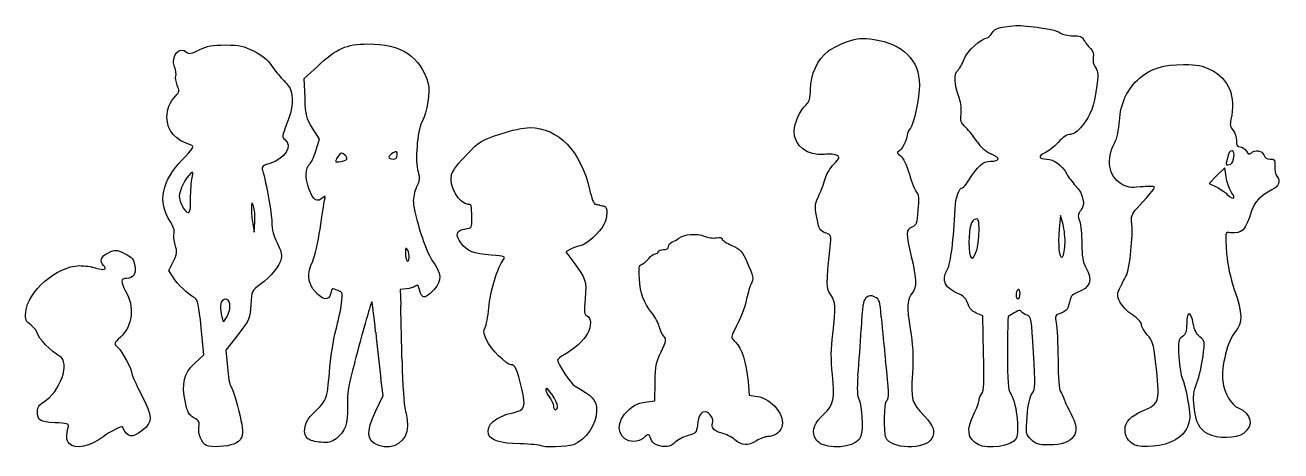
# Model space of a CAD drawing. Extents: x -200 to 431, y -1250 to 5.
# Drawn here: x -11.9 to 431, y -577.6 to -427.4 of the extents above; entities that cross this region are included whole.
import ezdxf

# ---------------------------------------------------------------- set-up
doc = ezdxf.new("R2010")
doc.units = 0
doc.layers.get('0').update_dxf_attribs({"linetype": 'CONTINUOUS'})

msp = doc.modelspace()

# ---------------------------------------------------------------- linework, layer by layer
at = {"color": 30}
for p, q in [((86.57, -446.24), (91.18, -441.95)), ((86.83, -453.08), (86.57, -446.24)), ((91.9, -467.68), (89.49, -463.8)), ((90.64, -471.71), (91.9, -467.68)), ((119.35, -473.18), (119.35, -473.18)), ((101.59, -474.65), (101.59, -474.65)), ((411.23, -477.69), (408.48, -480.47)), ((411.72, -480.93), (411.23, -477.69)), ((408.48, -480.47), (405.73, -483.26)), ((405.73, -483.26), (408.23, -484.45)), ((46.49, -488.61), (46.49, -488.61)), ((68.67, -491.3), (68.67, -491.3)), ((414.49, -488.04), (414.49, -488.04)), ((353.27, -494.59), (352.87, -499.25)), ((354.19, -497.7), (353.27, -494.59)), ((68.41, -497.5), (68.95, -500.4)), ((68.95, -500.4), (69.16, -496.74)), ((123.04, -506.76), (123.04, -506.76)), ((180.95, -506.22), (178.8, -507.33)), ((178.8, -507.33), (181.62, -511.11)), ((38.79, -513.89), (40.35, -510.83)), ((40.3, -516.34), (38.79, -513.89)), ((122.61, -520.46), (120.44, -520.7)), ((120.44, -520.7), (120.61, -526.14)), ((339.07, -522.11), (339.07, -522.11)), ((59.56, -529.69), (59.56, -529.69)), ((325.86, -529.96), (323.59, -528.96)), ((326.18, -543.1), (325.86, -529.96)), ((51.14, -543.71), (50.2, -534.06)), ((63.21, -536.54), (58.95, -542.1)), ((47.88, -546.71), (51.14, -543.71)), ((58.95, -542.1), (59.45, -548.04)), ((114.4, -558.01), (113.62, -552.05)), ((210.21, -559.86), (210.29, -553.33)), ((243.1, -553.06), (243.55, -557.89)), ((111.8, -563.49), (114.4, -558.01)), ((243.55, -557.89), (246.29, -558.33)), ((175.91, -561.84), (175.91, -561.84)), ((207.38, -560.26), (210.21, -559.86)), ((3.67, -574.97), (3.67, -574.97)), ((52.07, -575.69), (52.07, -575.69)), ((112.82, -575.66), (112.82, -575.66)), ((169.89, -575.71), (169.89, -575.71)), ((210.83, -575.4), (210.83, -575.4)), ((269.35, -575.36), (269.35, -575.36)), ((324.21, -575.34), (324.21, -575.34)), ((379.32, -575.39), (379.32, -575.39))]:
    msp.add_line(p, q, dxfattribs=at)
for centre, radius, start, end in [((374.89, -424.83), 15.44, 210.4384, 224.3148), ((99.18, -425.62), 29.02, 212.6799, 224.447), ((333.92, -462), 11.94, 213.0346, 244.5244), ((234.51, -471.8), 37.07, 334.2294, 344.1137), ((187.64, -505.51), 14.9, 77.8322, 83.961), ((194.77, -472.48), 18.89, 257.7869, 262.8101), ((101.51, -491.72), 33.6, 180.5686, 189.893), ((212.83, -494.92), 9.63, 291.3517, 307.503), ((431.94, -546.22), 63.34, 150.7356, 154.9756), ((-2671.17, -601.05), 2792.78, 1.12775, 1.53699), ((-2237.19, 98.83), 2428.83, 344.59315, 344.97798), ((698.55, -497.87), 409.75, 184.5534, 186.706), ((912.25, -452.81), 804.77, 185.90769, 187.08341), ((-323.56, -503.46), 607.31, 355.49578, 357.05443)]:
    msp.add_arc(centre, radius, start, end, dxfattribs=at)
for points in [[(329.17, -430.13), (330.01, -428.84), (331.2, -428.28), (333.78, -427.96)], [(333.78, -427.96), (338.21, -427.4), (338.76, -427.4), (342.7, -427.87)], [(342.7, -427.87), (349.43, -428.67), (351.8, -429.18), (353.19, -430.15)], [(91.18, -441.95), (97.9, -435.68), (101.57, -434.04), (108.87, -434.04)], [(108.87, -434.04), (120.9, -434.04), (127.52, -438.38), (130.31, -448.1)], [(271.33, -436.58), (272.72, -435.52), (275.78, -434.01), (278.12, -433.22)], [(278.12, -433.22), (281.81, -431.97), (283.09, -431.87), (287.55, -432.49)], [(287.55, -432.49), (297.65, -433.89), (303.57, -439.81), (303.53, -448.47)], [(319.45, -439.12), (320.23, -436.81), (325.65, -431.87), (327.4, -431.87)], [(327.4, -431.87), (327.75, -431.87), (328.54, -431.09), (329.17, -430.13)], [(353.19, -430.15), (353.98, -430.7), (356.01, -431.14), (357.7, -431.14)], [(357.7, -431.14), (360.07, -431.14), (360.96, -431.49), (361.58, -432.65)], [(40.85, -442.12), (39.36, -438.19), (42.57, -434.42), (45.18, -437.04)], [(45.18, -437.04), (45.79, -437.64), (46.91, -437.4), (49.5, -436.13)], [(49.5, -436.13), (52.3, -434.75), (54.16, -434.41), (58.8, -434.41)], [(58.8, -434.41), (63.86, -434.41), (65.16, -434.69), (68.95, -436.64)], [(68.95, -436.64), (71.72, -438.07), (73.83, -439.76), (74.75, -441.29)], [(265.11, -450.03), (265.11, -444.95), (267.7, -439.36), (271.33, -436.58)], [(363.85, -435.61), (364.86, -436.62), (365.17, -437.61), (364.87, -438.82)], [(41.27, -445.35), (41.49, -444.77), (41.3, -443.32), (40.85, -442.12)], [(317.16, -443.23), (317.95, -442.37), (318.98, -440.52), (319.45, -439.12)], [(364.87, -438.82), (364.6, -439.89), (364.89, -441.28), (365.61, -442.39)], [(365.61, -442.39), (366.63, -443.93), (366.69, -444.97), (366.06, -449.46)], [(381.19, -446.13), (385.26, -442.64), (389.59, -441.3), (396.71, -441.3)], [(396.71, -441.3), (401.6, -441.3), (403.25, -441.62), (406.38, -443.18)], [(41.77, -448.59), (41.27, -447.38), (41.05, -445.93), (41.27, -445.35)], [(78.46, -445.95), (79.7, -447.18), (81.09, -448.9), (81.54, -449.77)], [(317.64, -453.26), (315.73, -447.71), (315.6, -444.94), (317.16, -443.23)], [(374.09, -461.24), (374.46, -454.98), (376.9, -449.8), (381.19, -446.13)], [(406.38, -443.18), (412.76, -446.36), (415.24, -452.55), (413.4, -460.72)], [(41.22, -452.38), (42.51, -450.97), (42.57, -450.52), (41.77, -448.59)], [(81.54, -449.77), (82.9, -452.37), (82.48, -457.07), (80.46, -462.14)], [(130.31, -448.1), (131.1, -450.88), (129.92, -457.94), (128.04, -461.63)], [(263.55, -455.5), (264.79, -454.4), (265.11, -453.3), (265.11, -450.03)], [(303.53, -448.47), (303.5, -453.04), (301.56, -462.36), (300.35, -463.69)], [(366.06, -449.46), (365.14, -456.05), (364, -459.04), (360.95, -462.9)], [(38.13, -459.92), (38.13, -456.9), (38.97, -454.86), (41.22, -452.38)], [(89.49, -463.8), (87.28, -460.24), (87.06, -459.35), (86.83, -453.08)], [(259.32, -464.72), (259.34, -462.11), (261.56, -457.28), (263.55, -455.5)], [(318.23, -458.77), (318.43, -457.28), (318.17, -454.8), (317.64, -453.26)], [(46.92, -469.83), (41.07, -468.05), (38.14, -464.74), (38.13, -459.92)], [(319.95, -463.54), (318.19, -461.81), (317.92, -461.07), (318.23, -458.77)], [(80.46, -462.14), (78.71, -466.5), (78.65, -466.99), (79.73, -467.78)], [(128.04, -461.63), (126.38, -464.87), (125.59, -475.32), (126.71, -479.08)], [(155.51, -465.87), (159.79, -464.43), (163.91, -463.54), (166.15, -463.55)], [(166.15, -463.55), (176.18, -463.61), (184.18, -471.9), (187.18, -485.35)], [(270.05, -473), (264.08, -473.67), (259.28, -469.97), (259.32, -464.72)], [(300.35, -463.69), (299.71, -464.4), (299.19, -465.54), (299.19, -466.23)], [(323.91, -468.51), (322.88, -466.9), (321.1, -464.67), (319.95, -463.54)], [(360.95, -462.9), (359.3, -464.98), (357.97, -465.95), (356.78, -465.95)], [(372.44, -468.85), (373.24, -467.35), (373.91, -464.24), (374.09, -461.24)], [(413.4, -460.72), (413, -462.53), (413.18, -463.45), (414.15, -464.53)], [(414.15, -464.53), (414.86, -465.31), (415.41, -466.93), (415.37, -468.12)], [(79.73, -467.78), (82.71, -469.96), (79.79, -474.57), (74.43, -476.18)], [(143.76, -473.13), (148.22, -468.51), (148.94, -468.06), (155.51, -465.87)], [(299.19, -466.23), (299.19, -467.92), (297.26, -471.54), (296.12, -471.97)], [(352.48, -468.77), (351.08, -470.32), (348.96, -471.98), (347.78, -472.48)], [(356.78, -465.95), (355.66, -465.95), (354.1, -466.97), (352.48, -468.77)], [(374.74, -483.38), (370.18, -480.51), (369.28, -474.84), (372.44, -468.85)], [(415.37, -468.12), (415.33, -469.8), (415.63, -470.3), (416.69, -470.3)], [(43.58, -474.81), (47.03, -471.28), (47.82, -470.1), (46.92, -469.83)], [(88.49, -476.47), (88.98, -476.07), (89.95, -473.93), (90.64, -471.71)], [(98.6, -473.55), (98.05, -474.31), (97.59, -475.15), (97.59, -475.42)], [(100.77, -473.13), (99.79, -472.32), (99.46, -472.38), (98.6, -473.55)], [(101.59, -474.65), (101.77, -474.34), (101.41, -473.66), (100.77, -473.13)], [(117.9, -472.48), (117.1, -472.9), (116.45, -473.57), (116.45, -473.95)], [(119.35, -473.18), (119.35, -471.93), (119.13, -471.82), (117.9, -472.48)], [(117.9, -474.65), (118.87, -474.65), (119.35, -474.17), (119.35, -473.18)], [(138.51, -480.04), (138.79, -478.95), (141.15, -475.84), (143.76, -473.13)], [(274.51, -473.36), (273.87, -472.95), (271.86, -472.79), (270.05, -473)], [(273.36, -476.41), (275.38, -474.38), (275.53, -473.99), (274.51, -473.36)], [(296.12, -471.97), (295.49, -472.22), (295.71, -472.7), (296.82, -473.52)], [(296.82, -473.52), (297.84, -474.28), (299.02, -476.65), (300, -479.94)], [(328.65, -475.38), (332.13, -475.38), (332.19, -474.31), (328.78, -472.78)], [(347.78, -472.48), (345.23, -473.53), (345.57, -474.65), (348.45, -474.65)], [(413.81, -471.75), (412.96, -471.75), (412.64, -472.3), (412.04, -474.83)], [(413.34, -476.39), (414.57, -475.92), (414.99, -471.75), (413.81, -471.75)], [(416.69, -470.3), (417.45, -470.3), (418.43, -470.99), (418.88, -471.83)], [(418.88, -471.83), (419.48, -472.95), (419.92, -473.14), (420.5, -472.56)], [(420.5, -472.56), (421.83, -471.23), (424.5, -471.61), (425.01, -473.2)], [(425.01, -473.2), (425.3, -474.15), (426.1, -474.65), (427.29, -474.65)], [(39.17, -496.46), (34.8, -489.86), (36.36, -482.22), (43.58, -474.81)], [(74.43, -476.18), (71.85, -476.95), (71.46, -477.32), (71.84, -478.59)], [(88.29, -485.33), (86.81, -481.38), (86.89, -477.78), (88.49, -476.47)], [(97.59, -475.42), (97.59, -476.05), (101.14, -475.37), (101.59, -474.65)], [(116.45, -473.95), (116.45, -474.34), (117.1, -474.65), (117.9, -474.65)], [(270.17, -481.94), (270.66, -480.14), (272.06, -477.71), (273.36, -476.41)], [(321, -482.09), (323.84, -477.33), (326.07, -475.38), (328.65, -475.38)], [(348.45, -474.65), (350.88, -474.65), (353.92, -476.89), (355.42, -479.78)], [(412.04, -474.83), (411.53, -476.98), (411.6, -477.06), (413.34, -476.39)], [(427.29, -474.65), (428.91, -474.65), (429.08, -474.91), (428.89, -477.11)], [(428.89, -477.11), (428.78, -478.46), (429.11, -480.08), (429.62, -480.7)], [(46.42, -479.77), (44.86, -481.07), (42.48, -485.86), (42.48, -487.71)], [(47.01, -481.27), (47.5, -479.1), (47.43, -478.93), (46.42, -479.77)], [(46.49, -488.61), (46.48, -485.92), (46.71, -482.62), (47.01, -481.27)], [(71.84, -478.59), (73.24, -483.28), (75.1, -493.67), (75.1, -496.91)], [(126.71, -479.08), (127.36, -481.23), (127.26, -482.19), (126.17, -484.48)], [(144.47, -490.61), (141.14, -490.61), (137.49, -484.13), (138.51, -480.04)], [(300, -479.94), (300.86, -482.82), (301.99, -485.67), (302.52, -486.28)], [(318.74, -484.8), (319.09, -484.8), (320.11, -483.58), (321, -482.09)], [(355.42, -479.78), (356.01, -480.93), (357.46, -482.86), (358.63, -484.06)], [(413.35, -485.91), (412.72, -484.95), (411.99, -482.71), (411.72, -480.93)], [(429.62, -480.7), (431.04, -482.4), (430.34, -484.31), (427.86, -485.55)], [(93.19, -488.25), (91.2, -490.12), (89.76, -489.26), (88.29, -485.33)], [(126.17, -484.48), (125.44, -486.01), (124.94, -488.43), (125.04, -489.84)], [(187.18, -485.35), (187.83, -488.24), (188.74, -490.64), (189.2, -490.69)], [(302.52, -486.28), (303.23, -487.1), (303.36, -488.8), (303.04, -492.69)], [(316.13, -492.06), (316.31, -488.11), (317.5, -484.8), (318.74, -484.8)], [(358.63, -484.06), (361.37, -486.85), (362.21, -490.86), (360.47, -492.78)], [(381.55, -484.48), (377.88, -484.82), (376.75, -484.64), (374.74, -483.38)], [(380.31, -491.98), (386.04, -485.7), (386.73, -484.84), (386.36, -484.47)], [(386.36, -484.47), (386.13, -484.25), (383.97, -484.25), (381.55, -484.48)], [(408.23, -484.45), (409.61, -485.1), (411.3, -486.26), (412, -487.03)], [(412, -487.03), (413.2, -488.36), (414.49, -488.88), (414.49, -488.04)], [(414.49, -488.04), (414.49, -487.83), (413.98, -486.87), (413.35, -485.91)], [(427.86, -485.55), (423.76, -487.6), (421.63, -489.8), (420.67, -492.94)], [(42.48, -487.71), (42.48, -489.78), (44.49, -493.51), (45.61, -493.51)], [(45.61, -493.51), (46.25, -493.51), (46.51, -492.07), (46.49, -488.61)], [(68.67, -491.3), (67.99, -489.62), (67.95, -489.66), (67.92, -492.06)], [(69.16, -496.74), (69.28, -494.73), (69.06, -492.28), (68.67, -491.3)], [(92.14, -499.31), (92.79, -494.72), (93.51, -490.15), (93.74, -489.16)], [(93.74, -489.16), (94.08, -487.67), (93.98, -487.51), (93.19, -488.25)], [(125.04, -489.84), (125.42, -494.81), (129.35, -507.03), (131.61, -510.26)], [(145.69, -495.5), (145.58, -490.65), (145.57, -490.61), (144.47, -490.61)], [(192.41, -491.22), (193.64, -491.37), (193.56, -495.29), (192.28, -497.77)], [(267.23, -494.67), (266.6, -491.21), (266.69, -490.3), (267.9, -487.91)], [(143.26, -499.31), (145.73, -498.95), (145.77, -498.9), (145.69, -495.5)], [(270.7, -500.82), (268.37, -499.93), (268.13, -499.5), (267.23, -494.67)], [(303.04, -492.69), (302.65, -497.37), (302.4, -498.05), (300.89, -498.63)], [(313.47, -513.45), (314.6, -511.43), (315.64, -503.08), (316.13, -492.06)], [(323.33, -495.81), (321.77, -496.12), (321.11, -498.48), (321.02, -504.08)], [(324.57, -500.11), (324.57, -496.23), (324.39, -495.61), (323.33, -495.81)], [(360.47, -492.78), (359.42, -493.94), (359.35, -494.55), (360.02, -496.48)], [(378.48, -497.42), (378.12, -494.8), (378.35, -494.13), (380.31, -491.98)], [(420.67, -492.94), (418.58, -499.8), (417.29, -501.14), (413.27, -500.61)], [(40.67, -500.77), (40.94, -499.91), (40.37, -498.28), (39.17, -496.46)], [(75.1, -496.91), (75.11, -499.56), (75.67, -501.72), (76.97, -504.16)], [(89.56, -510.6), (90.33, -508.97), (91.49, -503.89), (92.14, -499.31)], [(141.86, -504.27), (139.71, -501.37), (140.17, -499.76), (143.26, -499.31)], [(192.28, -497.77), (190.96, -500.32), (185.69, -505.11), (184.21, -505.11)], [(300.89, -498.63), (298.77, -499.43), (298.73, -500.9), (300.66, -509.02)], [(323.7, -507.05), (324.18, -505.73), (324.57, -502.6), (324.57, -500.11)], [(352.87, -499.25), (352.36, -505.29), (352.77, -509.61), (353.84, -509.26)], [(354.88, -504.9), (355, -502.65), (354.69, -499.41), (354.19, -497.7)], [(360.02, -496.48), (360.47, -497.76), (360.83, -501.36), (360.83, -504.5)], [(376.69, -515.26), (377.68, -513.67), (378.96, -500.89), (378.48, -497.42)], [(413.27, -500.61), (411.32, -500.35), (411.31, -500.41), (411.91, -508.01)], [(41.07, -504.95), (40.61, -503.41), (40.43, -501.52), (40.67, -500.77)], [(76.97, -504.16), (78.23, -506.52), (78.71, -508.3), (78.44, -509.66)], [(152.54, -508.55), (146.31, -508.07), (143.98, -507.14), (141.86, -504.27)], [(215.07, -505.45), (215.07, -504.84), (215.64, -504.14), (216.34, -503.89)], [(218.7, -502.56), (220.46, -501.13), (225.03, -500.75), (227.59, -501.82)], [(227.59, -501.82), (228.88, -502.36), (230.83, -502.63), (231.93, -502.42)], [(231.93, -502.42), (233.12, -502.19), (233.93, -502.36), (233.93, -502.83)], [(233.93, -502.83), (233.93, -503.26), (235.48, -504.3), (237.37, -505.12)], [(272.08, -505.67), (272.51, -501.71), (272.45, -501.48), (270.7, -500.82)], [(321.02, -504.08), (320.92, -510.02), (322.14, -511.37), (323.7, -507.05)], [(353.84, -509.26), (354.29, -509.11), (354.76, -507.15), (354.88, -504.9)], [(360.83, -504.5), (360.83, -508.81), (361.18, -510.85), (362.28, -512.9)], [(15.78, -512.2), (14.22, -510.64), (14.87, -508.92), (17.5, -507.68)], [(17.5, -507.68), (19.96, -506.51), (20.2, -506.53), (23.21, -507.98)], [(23.21, -507.98), (25.86, -509.27), (26.41, -509.91), (26.78, -512.15)], [(40.35, -510.83), (41.72, -508.14), (41.81, -507.41), (41.07, -504.95)], [(122.27, -507.71), (122.26, -508.94), (122.49, -510.19), (122.79, -510.5)], [(123.04, -506.76), (122.41, -505.67), (122.29, -505.82), (122.27, -507.71)], [(122.79, -510.5), (123.66, -511.38), (123.87, -508.19), (123.04, -506.76)], [(156.85, -510.11), (157.72, -509.07), (157.28, -508.91), (152.54, -508.55)], [(184.21, -505.11), (183.6, -505.11), (182.13, -505.61), (180.95, -506.22)], [(208.05, -509.68), (208.78, -508.76), (209.84, -508.01), (210.41, -508.01)], [(210.41, -508.01), (210.98, -508.01), (211.44, -507.68), (211.44, -507.29)], [(211.44, -507.29), (211.44, -506.89), (212.26, -506.56), (213.26, -506.56)], [(213.26, -506.56), (214.4, -506.56), (215.07, -506.15), (215.07, -505.45)], [(237.37, -505.12), (240.44, -506.46), (241.03, -507.12), (242.82, -511.12)], [(272.26, -522.54), (270.63, -520.34), (270.62, -518.9), (272.08, -505.67)], [(300.66, -509.02), (302.53, -516.89), (302.65, -519.97), (301.13, -521.65)], [(411.91, -508.01), (412.21, -511.84), (413.23, -516.6), (414.59, -520.59)], [(-11.66, -528.64), (-11.04, -521.33), (-0.74, -512.4), (7.24, -512.24)], [(7.24, -512.24), (8.96, -512.21), (11.58, -512.58), (13.06, -513.07)], [(13.06, -513.07), (15.93, -514.02), (17.19, -513.61), (15.78, -512.2)], [(26.78, -512.15), (27.28, -515.24), (26.35, -516.71), (23.9, -516.71)], [(78.44, -509.66), (77.92, -512.28), (74.8, -516.17), (71.03, -518.88)], [(90.42, -521.4), (87.73, -518.34), (87.47, -515.03), (89.56, -510.6)], [(131.61, -510.26), (135.02, -515.14), (135.2, -517.41), (132.4, -520.6)], [(151.63, -527.11), (152.06, -521.53), (154.82, -512.55), (156.85, -510.11)], [(181.62, -511.11), (185.98, -516.98), (186.15, -517.52), (185.63, -523.84)], [(204.77, -516.82), (204.51, -513.1), (204.67, -512.13), (205.59, -511.78)], [(205.59, -511.78), (206.22, -511.55), (207.33, -510.6), (208.05, -509.68)], [(242.82, -511.12), (244.99, -516.01), (245.13, -516.81), (244.15, -518.72)], [(317.87, -522.44), (312.44, -520.19), (311.16, -517.58), (313.47, -513.45)], [(362.28, -512.9), (364.75, -517.5), (363.89, -519.93), (359.18, -521.73)], [(23.9, -516.71), (21.79, -516.71), (21.7, -517.99), (23.57, -521.2)], [(47.93, -523.64), (45.33, -522.13), (41.79, -518.74), (40.3, -516.34)], [(209.14, -528.85), (206.19, -525.07), (205.14, -522.18), (204.77, -516.82)], [(23.57, -521.2), (26.77, -526.7), (26.03, -533.45), (21.78, -537.46)], [(71.03, -518.88), (68.08, -521), (68.02, -521.13), (67.75, -526.01)], [(95.85, -522.15), (95.2, -524.73), (93.09, -524.44), (90.42, -521.4)], [(98.5, -520.99), (96.23, -520.13), (96.37, -520.07), (95.85, -522.15)], [(99.73, -525.53), (100.19, -521.9), (100.11, -521.61), (98.5, -520.99)], [(125.69, -519.47), (125.19, -519.88), (123.81, -520.32), (122.61, -520.46)], [(126.89, -519.71), (126.67, -519.02), (126.32, -518.94), (125.69, -519.47)], [(129.04, -523.24), (128.1, -523.24), (127.83, -522.79), (126.89, -519.71)], [(132.4, -520.6), (131.12, -522.05), (129.61, -523.24), (129.04, -523.24)], [(244.15, -518.72), (243.8, -519.41), (243.1, -521.77), (242.59, -523.96)], [(272.96, -536.37), (274.14, -526.81), (274.05, -524.96), (272.26, -522.54)], [(287.8, -523.3), (286.3, -522.62), (285.71, -522.67), (284.7, -523.59)], [(301.13, -521.65), (299.18, -523.8), (298.98, -526.96), (300.29, -534.56)], [(320.62, -525.62), (320.17, -524.1), (319.22, -523), (317.87, -522.44)], [(338.35, -520.7), (337.95, -520.95), (337.62, -521.78), (337.62, -522.56)], [(337.62, -522.56), (337.62, -523.33), (337.95, -523.96), (338.35, -523.96)], [(339.07, -522.11), (339.07, -521.06), (338.76, -520.45), (338.35, -520.7)], [(338.35, -523.96), (338.75, -523.96), (339.07, -523.13), (339.07, -522.11)], [(359.18, -521.73), (357.14, -522.5), (356.93, -522.82), (356.18, -526.25)], [(374.29, -525.05), (373.15, -522.64), (373.16, -522.36), (374.55, -519.43)], [(414.59, -520.59), (417.54, -529.24), (417.64, -532.66), (415.01, -535.41)], [(50.2, -534.06), (49.42, -526.11), (49.02, -524.28), (47.93, -523.64)], [(57.11, -525.68), (56.83, -527.12), (57.58, -531.94), (58.09, -531.94)], [(58.6, -524.11), (57.92, -524.24), (57.25, -524.94), (57.11, -525.68)], [(59.56, -529.69), (60.98, -526.95), (60.42, -523.75), (58.6, -524.11)], [(67.75, -526.01), (67.48, -530.8), (67.3, -531.2), (63.21, -536.54)], [(97.7, -535.08), (98.54, -531.96), (99.45, -527.66), (99.73, -525.53)], [(110.45, -524.97), (110.33, -524.85), (109.51, -527.43), (108.64, -530.7)], [(111.75, -535.64), (111.16, -529.89), (110.57, -525.09), (110.45, -524.97)], [(185.63, -523.84), (185.22, -528.72), (185.32, -529.6), (186.33, -529.99)], [(242.59, -523.96), (241.76, -527.59), (240.78, -530.08), (237.94, -535.69)], [(284.7, -523.59), (283.7, -524.5), (283.36, -526.62), (282.95, -534.67)], [(290.09, -530.4), (289.68, -524.59), (289.51, -524.08), (287.8, -523.3)], [(323.59, -528.96), (322.05, -528.28), (321.08, -527.19), (320.62, -525.62)], [(356.18, -526.25), (355.89, -527.56), (355.05, -528.42), (353.5, -528.96)], [(378.65, -529.58), (376.87, -528.45), (374.97, -526.48), (374.29, -525.05)], [(-9.74, -533.27), (-11.66, -531.85), (-11.89, -531.3), (-11.66, -528.64)], [(58.09, -531.94), (58.26, -531.94), (58.92, -530.93), (59.56, -529.69)], [(150.36, -534.12), (150.81, -533.4), (151.38, -530.24), (151.63, -527.11)], [(186.33, -529.99), (187.8, -530.56), (187.87, -533.51), (186.46, -536.22)], [(211.78, -533.75), (211.5, -532.56), (210.32, -530.35), (209.14, -528.85)], [(334.85, -530.2), (334.73, -530.28), (334.62, -536.11), (334.61, -543.15)], [(339.47, -528.37), (339.05, -527.69), (338.27, -528), (334.85, -530.2)], [(341.5, -529.71), (340.65, -529.4), (339.73, -528.8), (339.47, -528.37)], [(343.81, -542.9), (343.1, -531), (342.97, -530.26), (341.5, -529.71)], [(353.5, -528.96), (351.34, -529.71), (351.26, -529.88), (351.8, -532.48)], [(381.83, -532.99), (381.82, -532.13), (380.58, -530.8), (378.65, -529.58)], [(400.14, -532.72), (399.36, -528.08), (397.81, -527.97), (397.81, -532.56)], [(-7.54, -536.13), (-7.55, -535.45), (-8.54, -534.16), (-9.74, -533.27)], [(95.44, -549.85), (95.84, -544.85), (96.86, -538.2), (97.7, -535.08)], [(150.87, -538.42), (149.82, -536.09), (149.71, -535.16), (150.36, -534.12)], [(213.39, -537.16), (212.78, -536.48), (212.06, -534.95), (211.78, -533.75)], [(237.94, -535.69), (237.05, -537.45), (237.12, -537.76), (238.72, -539.27)], [(300.29, -534.56), (301.23, -540.01), (301.42, -543.77), (301.06, -550.26)], [(351.8, -532.48), (352.11, -533.98), (352.4, -539.8), (352.43, -545.43)], [(383.93, -536.62), (382.79, -535.4), (381.85, -533.77), (381.83, -532.99)], [(397.81, -532.56), (397.81, -535.47), (397.5, -536.43), (396.26, -537.3)], [(402.47, -537.38), (401.3, -536.43), (400.49, -534.81), (400.14, -532.72)], [(415.01, -535.41), (412.38, -538.14), (409.83, -548.16), (410.52, -552.97)], [(0.24, -544.17), (-2.43, -542.75), (-7.53, -537.48), (-7.54, -536.13)], [(21.78, -537.46), (19.36, -539.74), (19.36, -539.76), (20.79, -541.07)], [(159.6, -547.17), (157.82, -547.17), (152.34, -541.68), (150.87, -538.42)], [(186.46, -536.22), (185.27, -538.52), (181.58, -541.86), (178.19, -543.69)], [(212.43, -542.59), (214.29, -538.79), (214.39, -538.26), (213.39, -537.16)], [(238.72, -539.27), (240.83, -541.25), (242.48, -546.47), (243.1, -553.06)], [(272.9, -550.73), (272.3, -545.18), (272.31, -541.6), (272.96, -536.37)], [(386.84, -546.08), (386.1, -539.7), (385.75, -538.56), (383.93, -536.62)], [(396.26, -537.3), (394.82, -538.31), (394.73, -538.85), (395.08, -544.46)], [(403.57, -544.22), (404.24, -538.98), (404.2, -538.79), (402.47, -537.38)], [(-5.41, -560.35), (0.54, -556.73), (4.19, -546.28), (0.24, -544.17)], [(20.79, -541.07), (22.38, -542.5), (25.8, -548.89), (25.8, -550.41)], [(178.19, -543.69), (176.94, -544.37), (175.91, -545.2), (175.91, -545.54)], [(210.29, -553.33), (210.36, -547.73), (210.67, -546.2), (212.43, -542.59)], [(325.53, -557.38), (326.28, -556.49), (326.42, -553.31), (326.18, -543.1)], [(334.61, -543.15), (334.61, -552.74), (334.85, -556.24), (335.57, -557.11)], [(343.28, -557.32), (344.46, -555.65), (344.5, -554.51), (343.81, -542.9)], [(395.08, -544.46), (395.29, -547.8), (395.8, -551.16), (396.22, -551.93)], [(401.42, -553.56), (402.23, -551.38), (403.2, -547.18), (403.57, -544.22)], [(44.64, -560.52), (43.23, -553.71), (44.04, -550.25), (47.88, -546.71)], [(59.45, -548.04), (59.72, -551.31), (60.27, -554.37), (60.66, -554.84)], [(104.36, -546.44), (102.18, -554.37), (101.69, -557.31), (101.8, -561.89)], [(121.07, -546.08), (121.23, -554.06), (121.73, -561.72), (122.17, -563.12)], [(163.32, -555.73), (161.6, -548.7), (160.93, -547.17), (159.6, -547.17)], [(175.91, -545.54), (175.91, -546.87), (180.71, -554.07), (182.08, -554.77)], [(291.94, -559.86), (292.92, -559.25), (292.85, -556.37), (291.6, -545.72)], [(352.43, -545.43), (352.47, -551.84), (352.79, -556.03), (353.31, -556.67)], [(382.58, -563.33), (388.36, -560.82), (388.48, -560.31), (386.84, -546.08)], [(25.8, -550.41), (25.8, -550.93), (27.27, -554.19), (29.07, -557.64)], [(88.7, -565.45), (94.72, -559.48), (94.64, -559.66), (95.44, -549.85)], [(269.82, -564.57), (273.29, -561.34), (273.8, -559.02), (272.9, -550.73)], [(281.87, -551.16), (281.46, -555.99), (281.55, -558.18), (282.25, -559.59)], [(301.06, -550.26), (300.54, -559.88), (300.65, -560.26), (305.45, -565.45)], [(396.22, -551.93), (397.43, -554.17), (399.3, -564.76), (398.84, -566.75)], [(400.42, -561.95), (400.03, -558.41), (400.24, -556.71), (401.42, -553.56)], [(410.52, -552.97), (411.15, -557.31), (413.52, -561.39), (416, -562.42)], [(29.07, -557.64), (33.19, -565.6), (33.24, -567.35), (29.44, -570.37)], [(60.66, -554.84), (61.05, -555.32), (61.85, -557.45), (62.44, -559.59)], [(160.25, -564.09), (164.41, -563.2), (164.85, -562), (163.32, -555.73)], [(171.74, -555.71), (171.58, -556.19), (172.12, -557.45), (172.95, -558.5)], [(175.91, -561.84), (175.91, -560.16), (172.11, -554.58), (171.74, -555.71)], [(182.08, -554.77), (188.13, -557.92), (189.69, -559.66), (189.69, -563.29)], [(324.57, -559.76), (324.57, -559.08), (325, -558.01), (325.53, -557.38)], [(335.57, -557.11), (337.62, -559.58), (339.04, -570.63), (337.64, -573.25)], [(341.52, -565.41), (341.84, -561.19), (342.42, -558.54), (343.28, -557.32)], [(353.31, -556.67), (353.76, -557.23), (354.36, -558.5), (354.65, -559.5)], [(-7.54, -563.66), (-7.55, -562.21), (-6.96, -561.29), (-5.41, -560.35)], [(47.66, -565.91), (45.9, -564.93), (45.36, -563.97), (44.64, -560.52)], [(62.44, -559.59), (65.69, -571.5), (65.59, -573.51), (61.7, -575.14)], [(101.8, -561.89), (101.96, -568.18), (101.08, -570.69), (97.79, -573.28)], [(172.95, -558.5), (173.78, -559.55), (174.46, -561.03), (174.46, -561.77)], [(174.46, -561.77), (174.46, -562.51), (174.79, -563.12), (175.19, -563.12)], [(175.19, -563.12), (175.59, -563.12), (175.91, -562.55), (175.91, -561.84)], [(199.56, -564.61), (201.92, -561.81), (203.78, -560.78), (207.38, -560.26)], [(246.29, -558.33), (251.59, -559.18), (256.47, -565.29), (254.98, -569.21)], [(282.25, -559.59), (283.29, -561.71), (283.72, -569.88), (282.92, -572.39)], [(291.66, -572.88), (290.93, -570.96), (291.15, -560.35), (291.94, -559.86)], [(322.76, -564.57), (323.75, -562.61), (324.57, -560.44), (324.57, -559.76)], [(354.65, -559.5), (354.94, -560.49), (355.96, -562.67), (356.92, -564.34)], [(405.26, -571.59), (402.28, -570.01), (401.03, -567.52), (400.42, -561.95)], [(416, -562.42), (420.72, -564.38), (421.62, -568.61), (417.9, -571.38)], [(-1.37, -567.62), (-6.76, -567.39), (-7.53, -566.89), (-7.54, -563.66)], [(49.42, -569.16), (49.75, -567.45), (49.46, -566.92), (47.66, -565.91)], [(87.83, -573.29), (85.99, -571.77), (86.44, -567.68), (88.7, -565.45)], [(112.82, -575.66), (108.5, -574.07), (108.24, -570.99), (111.8, -563.49)], [(122.17, -563.12), (122.61, -564.51), (122.97, -567.07), (122.97, -568.79)], [(151.56, -571.63), (150.55, -568.45), (154.04, -565.43), (160.25, -564.09)], [(189.69, -563.29), (189.69, -568.19), (185.95, -573.71), (181.48, -575.4)], [(202.74, -574.24), (197.79, -574.24), (196, -568.84), (199.56, -564.61)], [(227.99, -563.85), (226.4, -563.85), (225.73, -564.99), (225.25, -568.53)], [(230.57, -567.82), (231.14, -566.32), (229.54, -563.85), (227.99, -563.85)], [(266.57, -572.59), (265.57, -570.16), (266.63, -567.55), (269.82, -564.57)], [(305.45, -565.45), (308.63, -568.87), (309.23, -570.78), (307.91, -573.25)], [(324.21, -575.34), (320.44, -573.28), (320, -570.01), (322.76, -564.57)], [(342.93, -573.57), (341.1, -571.74), (341.06, -571.49), (341.52, -565.41)], [(356.92, -564.34), (360.93, -571.35), (358.1, -575.45), (349.23, -575.45)], [(376.06, -570), (376.06, -567.29), (377.97, -565.34), (382.58, -563.33)], [(398.84, -566.75), (398.02, -570.24), (396.75, -571.96), (393.61, -573.8)], [(3.4, -568.92), (3.63, -568.05), (2.7, -567.79), (-1.37, -567.62)], [(3.67, -574.97), (2.56, -573.86), (2.49, -572.32), (3.4, -568.92)], [(22.45, -569.08), (22.26, -568.62), (18.03, -570.82), (15.65, -572.62)], [(29.44, -570.37), (25.77, -573.27), (24.08, -572.96), (22.45, -569.08)], [(52.07, -575.69), (50.52, -575.06), (49, -571.33), (49.42, -569.16)], [(122.97, -568.79), (122.97, -574.2), (118, -577.57), (112.82, -575.66)], [(225.25, -568.53), (224.89, -571.16), (224.62, -571.46), (221.94, -572.15)], [(234.01, -571.37), (231.38, -570.84), (229.97, -569.39), (230.57, -567.82)], [(238.4, -573.63), (237.22, -572.63), (235.24, -571.62), (234.01, -571.37)], [(254.98, -569.21), (254.22, -571.21), (252.2, -572.55), (249.94, -572.55)], [(379.32, -575.39), (377.03, -574.06), (376.06, -572.45), (376.06, -570)], [(15.65, -572.62), (11.08, -576.09), (5.82, -577.12), (3.67, -574.97)], [(61.7, -575.14), (59.29, -576.14), (53.96, -576.45), (52.07, -575.69)], [(92.36, -574.54), (90.48, -574.36), (88.44, -573.8), (87.83, -573.29)], [(97.79, -573.28), (96.18, -574.55), (95.1, -574.8), (92.36, -574.54)], [(162.7, -575.1), (155.52, -574.94), (152.29, -573.94), (151.56, -571.63)], [(169.89, -575.71), (169.63, -575.45), (166.4, -575.18), (162.7, -575.1)], [(181.48, -575.4), (179.27, -576.24), (170.65, -576.47), (169.89, -575.71)], [(206.24, -573.03), (205.5, -573.7), (203.93, -574.24), (202.74, -574.24)], [(208.75, -573.27), (208.29, -571.51), (207.95, -571.48), (206.24, -573.03)], [(210.83, -575.4), (209.9, -575.03), (208.96, -574.07), (208.75, -573.27)], [(217.41, -574.54), (215.71, -576.26), (213.65, -576.53), (210.83, -575.4)], [(221.94, -572.15), (220.33, -572.57), (218.29, -573.65), (217.41, -574.54)], [(246.09, -574), (242.94, -575.92), (241.01, -575.83), (238.4, -573.63)], [(249.94, -572.55), (249.13, -572.55), (247.39, -573.2), (246.09, -574)], [(269.35, -575.36), (268.29, -574.97), (267.04, -573.72), (266.57, -572.59)], [(282.92, -572.39), (281.89, -575.66), (274.55, -577.26), (269.35, -575.36)], [(307.91, -573.25), (305.75, -577.28), (293.24, -576.99), (291.66, -572.88)], [(337.64, -573.25), (336.24, -575.85), (327.61, -577.2), (324.21, -575.34)], [(349.23, -575.45), (345.44, -575.45), (344.54, -575.18), (342.93, -573.57)], [(393.61, -573.8), (389.99, -575.92), (381.81, -576.83), (379.32, -575.39)], [(417.9, -571.38), (415.31, -573.3), (408.69, -573.41), (405.26, -571.59)]]:
    msp.add_open_spline(points, degree=3, dxfattribs=at)

doc.saveas('drawing.dxf')
